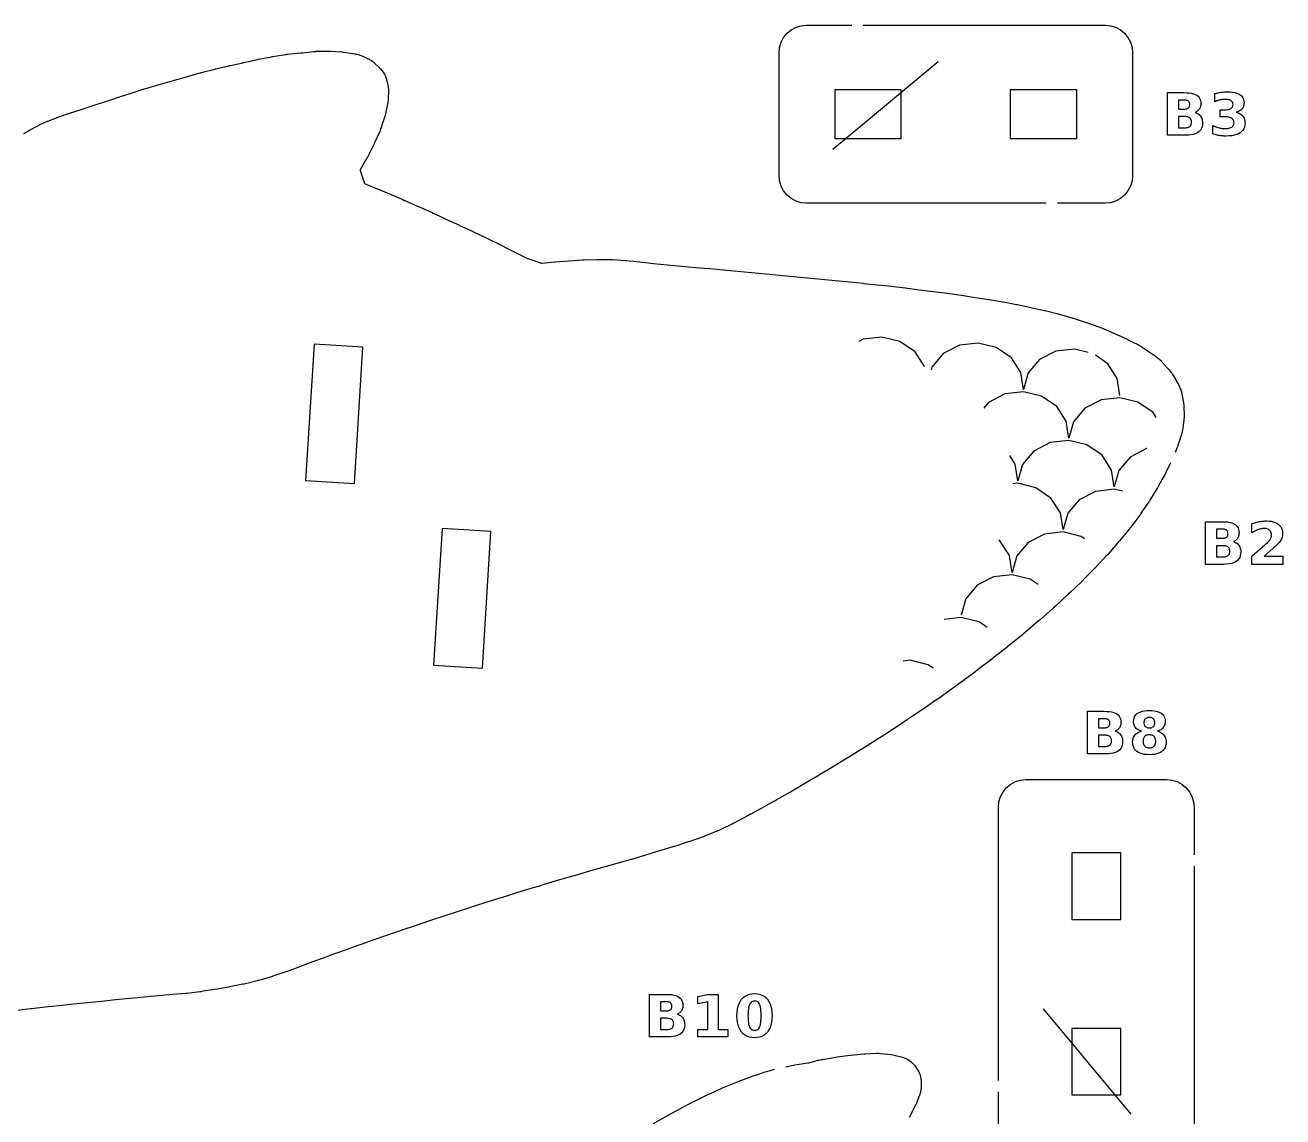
# Model space of a CAD drawing. Header units: millimetres. Extents: x 1 to 297, y 5 to 290.
# Drawn here: x 225 to 296.6, y 227.9 to 290.1 of the extents above; entities that cross this region are included whole.
import ezdxf

# ---------------------------------------------------------------- set-up
doc = ezdxf.new("R2010")
doc.units = ezdxf.units.MM
for name, color, linetype in [('CUT', 1, 'CONTINUOUS'), ('ENGRAVE', 5, 'CONTINUOUS'), ('SCORE', 7, 'CONTINUOUS')]:
    doc.layers.add(name, color=color, linetype=linetype)

msp = doc.modelspace()

# ---------------------------------------------------------------- linework, layer by layer
at = {"layer": 'CUT', "color": 1}
for points in [[(283.1368, 279.925), (269.4963, 279.925), (269.1927, 279.9549), (268.8971, 280.0446), (268.6248, 280.1901), (268.3861, 280.3861), (268.1901, 280.6248), (268.0446, 280.8971), (267.9549, 281.1927), (267.925, 281.4963), (267.925, 288.5037), (267.9549, 288.8073), (268.0446, 289.1029), (268.1901, 289.3752), (268.3861, 289.6139), (268.6248, 289.8099), (268.8971, 289.9554), (269.1927, 290.0451), (269.4963, 290.075), (272.0721, 290.075)], [(272.7221, 290.075), (286.5037, 290.075), (286.8073, 290.0451), (287.1029, 289.9554), (287.3752, 289.8099), (287.6139, 289.6139), (287.8099, 289.3752), (287.9554, 289.1029), (288.0451, 288.8073), (288.075, 288.5037), (288.075, 281.4963), (288.0451, 281.1927), (287.9554, 280.8971), (287.8099, 280.6248), (287.6139, 280.3861), (287.3752, 280.1901), (287.1029, 280.0446), (286.8073, 279.9549), (286.5037, 279.925), (283.7868, 279.925)], [(224.9031, 283.8952), (225.0709, 284.002), (225.1171, 284.0301), (225.1638, 284.0572), (225.211, 284.0833), (225.8947, 284.4442), (225.9479, 284.4708), (226.0017, 284.4962), (226.0561, 284.5204), (226.199, 284.5803), (226.2179, 284.588), (226.2368, 284.5956), (226.2558, 284.6031), (226.7671, 284.7991), (226.7904, 284.8078), (226.8137, 284.8162), (226.8371, 284.8245), (227.6144, 285.0898), (227.6224, 285.0925), (228.1642, 285.2737), (228.1679, 285.2749), (228.4398, 285.3649), (228.4413, 285.3654), (229.2531, 285.6331), (229.2599, 285.6354), (230.0764, 285.8997), (230.2229, 285.9474), (230.2269, 285.9487), (230.8869, 286.1611), (230.8965, 286.1641), (231.7042, 286.4173), (231.7145, 286.4205), (232.3581, 286.6166), (232.3627, 286.618), (232.5173, 286.6645), (232.5275, 286.6675), (232.5376, 286.6705), (232.5477, 286.6734), (233.3429, 286.8989), (233.3492, 286.9007), (234.1593, 287.1261), (234.1653, 287.1278), (234.6762, 287.2755), (234.6778, 287.276), (234.9535, 287.3554), (234.9723, 287.3606), (234.991, 287.3657), (235.0099, 287.3707), (235.7867, 287.5701), (235.794, 287.5719), (235.8012, 287.5737), (235.8085, 287.5755), (236.5821, 287.7649), (236.6028, 287.7698), (236.6235, 287.7745), (236.6442, 287.779), (237.2938, 287.9163), (237.4193, 287.9428), (237.4269, 287.9444), (238.2081, 288.1191), (238.2291, 288.1236), (238.2502, 288.128), (238.2713, 288.1321), (239.0258, 288.2755), (239.0439, 288.2788), (239.062, 288.282), (239.0801, 288.2851), (239.8061, 288.4025), (239.846, 288.4083), (239.886, 288.4135), (239.926, 288.4182), (240.6684, 288.4927), (240.6751, 288.4934), (240.7672, 288.5036), (240.7692, 288.5038), (241.3955, 288.5724), (241.4548, 288.5776), (241.5142, 288.5814), (241.5737, 288.5839), (242.2009, 288.5965), (242.2627, 288.5963), (242.3245, 288.5947), (242.3863, 288.5916), (243.0226, 288.5455), (243.0727, 288.5409), (243.1227, 288.5354), (243.1726, 288.5289), (243.7392, 288.4446), (243.8032, 288.4335), (243.8368, 288.4268), (243.9629, 288.3953), (243.9956, 288.3854), (244.0574, 288.3651), (244.1585, 288.3291), (244.2461, 288.2944), (244.3323, 288.2567), (244.4172, 288.2159), (244.5194, 288.1623), (244.5715, 288.1335), (244.5985, 288.1177), (244.7001, 288.0523), (244.7955, 287.9781), (244.8192, 287.9579), (244.8633, 287.9186), (245.1496, 287.652), (245.1943, 287.6084), (245.2171, 287.5851), (245.3013, 287.4906), (245.3773, 287.3872), (245.4434, 287.2772), (245.4989, 287.1615), (245.5428, 287.0428), (245.5527, 287.0117), (245.5702, 286.9518), (245.6212, 286.7606), (245.6365, 286.6971), (245.6438, 286.6635), (245.6653, 286.5329), (245.6739, 286.4008), (245.6745, 286.3665), (245.674, 286.3012), (245.6601, 285.8709), (245.6568, 285.8102), (245.6543, 285.7783), (245.6394, 285.6576), (245.634, 285.6261), (245.6225, 285.5664), (245.5045, 285.0236), (245.4868, 284.9519), (245.4672, 284.8809), (245.4457, 284.8103), (245.3178, 284.43), (245.3156, 284.4235), (245.2528, 284.2293), (245.2278, 284.1591), (245.2009, 284.0896), (245.1721, 284.0207), (244.8768, 283.368), (244.8677, 283.3483), (244.8584, 283.3286), (244.849, 283.309), (244.5092, 282.6186), (244.4884, 282.578), (244.4669, 282.5377), (244.4446, 282.4979), (244.3863, 282.3973), (244.3823, 282.3903), (244.0648, 281.826), (244.0564, 281.8102), (244.0563, 281.8099), (244.0564, 281.8097), (244.0614, 281.7925), (244.2829, 281.1022), (244.2955, 281.0667), (244.296, 281.0654), (244.3, 281.0566), (244.3112, 281.0516), (245.0357, 280.7477), (245.0395, 280.7461), (245.8178, 280.4168), (245.8207, 280.4156), (246.4919, 280.1297), (246.5902, 280.0879), (246.5981, 280.0845), (246.6059, 280.0811), (246.6137, 280.0777), (247.3722, 279.7435), (247.383, 279.7387), (248.1541, 279.3908), (248.1602, 279.388), (248.1663, 279.3852), (248.1724, 279.3824), (248.5701, 279.1981), (248.9425, 279.0256), (249.7178, 278.6665), (249.722, 278.6646), (250.4908, 278.3054), (250.5009, 278.3006), (250.5588, 278.2729), (250.5602, 278.2723), (251.2715, 277.9317), (251.2803, 277.9274), (252.0491, 277.5524), (252.0588, 277.5476), (252.4486, 277.3535), (252.8334, 277.1615), (252.8366, 277.1599), (253.5521, 276.8006), (253.5908, 276.7828), (253.63, 276.7664), (253.6699, 276.7514), (254.3409, 276.5244), (254.3583, 276.519), (254.3748, 276.5153), (254.3917, 276.515), (254.4099, 276.5161), (255.1566, 276.5801), (255.1651, 276.5808), (255.9651, 276.6444), (255.971, 276.6448), (256.7308, 276.7017), (256.7624, 276.7037), (256.794, 276.7053), (256.8257, 276.7066), (257.5371, 276.7261), (257.5688, 276.7266), (257.6005, 276.7267), (257.6322, 276.7264), (258.3411, 276.7123), (258.3728, 276.7112), (258.4045, 276.7099), (258.4362, 276.7081), (259.156, 276.6595), (259.1786, 276.6578), (259.2012, 276.6558), (259.2239, 276.6537), (259.9874, 276.5761), (260.7773, 276.4954), (261.5756, 276.4182), (262.3764, 276.3437), (263.1734, 276.2702), (263.9695, 276.1963), (263.9712, 276.1961), (264.766, 276.1213), (264.7682, 276.121), (265.5633, 276.0448), (265.5651, 276.0447), (266.3535, 275.968), (267.157, 275.895), (267.9532, 275.8237), (267.9556, 275.8235), (268.7484, 275.751), (268.7528, 275.7506), (269.5447, 275.6756), (269.55, 275.675), (270.3407, 275.5969), (270.347, 275.5963), (271.1344, 275.5148), (271.9378, 275.4372), (271.9398, 275.437), (272.7306, 275.3593), (272.7368, 275.3587), (273.525, 275.2777), (273.5337, 275.2768), (274.1572, 275.2085), (274.161, 275.2081), (274.3204, 275.1902), (274.3305, 275.1891), (275.1226, 275.094), (275.1265, 275.0936), (275.9172, 274.9964), (276.7067, 274.9022), (276.7141, 274.9013), (276.7215, 274.9004), (276.7289, 274.8994), (277.5011, 274.7986), (277.5095, 274.7975), (277.5179, 274.7963), (277.5263, 274.7951), (278.2965, 274.6846), (278.3049, 274.6833), (278.3133, 274.6821), (278.3217, 274.6808), (279.0994, 274.5591), (279.1036, 274.5584), (279.8903, 274.4327), (279.8976, 274.4315), (280.6718, 274.3034), (280.6852, 274.3011), (280.6985, 274.2988), (280.7119, 274.2964), (281.4623, 274.1565), (281.478, 274.1535), (281.4937, 274.1503), (281.5093, 274.1471), (282.266, 273.9873), (282.2783, 273.9847), (282.7904, 273.8714), (282.7989, 273.8695), (282.8071, 273.8676), (282.8155, 273.8657), (283.0587, 273.8086), (283.0665, 273.8068), (283.0743, 273.8049), (283.0821, 273.803), (283.8255, 273.6191), (283.8495, 273.613), (283.8735, 273.6066), (283.8973, 273.6), (284.6158, 273.3938), (284.6397, 273.3866), (284.6636, 273.3793), (284.6874, 273.3717), (285.4259, 273.1296), (285.4347, 273.1266), (285.4436, 273.1237), (285.4524, 273.1207), (286.1482, 272.8817), (286.2006, 272.8625), (286.2525, 272.8422), (286.3041, 272.8208), (287.0022, 272.5138), (287.0108, 272.51), (287.7625, 272.1731), (287.7821, 272.1642), (287.8015, 272.1551), (287.8209, 272.1459), (288.207, 271.9577), (288.2596, 271.9306), (288.3115, 271.9024), (288.3629, 271.873), (288.5351, 271.7693), (288.5624, 271.7524), (288.5895, 271.7352), (288.6164, 271.7177), (289.2999, 271.2602), (289.3324, 271.2377), (289.3647, 271.2147), (289.3966, 271.1912), (289.4936, 271.1177), (289.5407, 271.0801), (289.5651, 271.0598), (289.6542, 270.9786), (289.6767, 270.9562), (289.7184, 270.9127), (290.0697, 270.529), (290.1015, 270.4929), (290.1327, 270.4563), (290.1633, 270.4191), (290.2734, 270.28), (290.3087, 270.2333), (290.3268, 270.2083), (290.3911, 270.1105), (290.4069, 270.084), (290.4358, 270.033), (290.7174, 269.5105), (290.7474, 269.4514), (290.7624, 269.42), (290.8141, 269.296), (290.8533, 269.1676), (290.8618, 269.1338), (290.8764, 269.0692), (290.9625, 268.638), (290.9729, 268.579), (290.9777, 268.5478), (290.9905, 268.4286), (290.9925, 268.3971), (290.9949, 268.3372), (291.0043, 267.8115), (291.0041, 267.7571), (291.0035, 267.7285), (290.9966, 267.6199), (290.9936, 267.5914), (290.9869, 267.5375), (290.9081, 266.9976), (290.8996, 266.9464), (290.8946, 266.9196), (290.8717, 266.8183), (290.8647, 266.7919), (290.8503, 266.7421), (290.6727, 266.1682), (290.6524, 266.1076), (290.6272, 266.0382), (290.6004, 265.9702), (290.4919, 265.7152)], [(290.2297, 265.1206), (289.9697, 264.5788), (289.9445, 264.529), (289.9183, 264.4797), (289.891, 264.431), (289.7491, 264.1893), (289.7434, 264.1794), (289.7378, 264.1695), (289.7323, 264.1594), (289.5251, 263.7743), (289.5075, 263.7427), (289.4896, 263.7114), (289.4712, 263.6803), (289.0535, 262.9954), (289.035, 262.966), (289.0162, 262.9368), (288.9969, 262.9078), (288.8488, 262.6911), (288.5315, 262.2193), (288.5131, 262.1927), (288.4943, 262.1662), (288.4753, 262.14), (287.9676, 261.4588), (287.9612, 261.4502), (287.9414, 261.424), (287.9198, 261.3962), (287.8977, 261.3686), (287.3289, 260.6754), (287.312, 260.6552), (287.295, 260.6353), (287.2777, 260.6155), (287.099, 260.4144), (286.6565, 259.9097), (286.6409, 259.8922), (286.625, 259.8748), (286.6091, 259.8575), (286.2368, 259.4619), (285.9451, 259.1481), (285.9302, 259.1323), (285.9151, 259.1166), (285.8999, 259.101), (285.3786, 258.5756), (285.1957, 258.3892), (285.1816, 258.375), (285.1673, 258.3608), (285.1528, 258.3468), (284.5238, 257.743), (284.4103, 257.6329), (284.3969, 257.6201), (284.3834, 257.6074), (284.3697, 257.5947), (283.671, 256.9538), (283.5904, 256.8792), (283.5777, 256.8676), (283.5648, 256.8561), (283.5519, 256.8446), (282.8219, 256.2038), (282.7361, 256.1279), (282.7241, 256.1174), (282.712, 256.107), (282.6998, 256.0965), (281.9745, 255.485), (281.8496, 255.3789), (281.8383, 255.3694), (281.8269, 255.3599), (281.8154, 255.3505), (281.1286, 254.7927), (280.9322, 254.6321), (280.9215, 254.6235), (280.9107, 254.6149), (280.8999, 254.6063), (280.2841, 254.1235), (279.9848, 253.8874), (279.9747, 253.8795), (279.9646, 253.8717), (279.9544, 253.8639), (279.4407, 253.4744), (279.0079, 253.1446), (278.9985, 253.1375), (278.989, 253.1303), (278.9794, 253.1233), (278.5978, 252.8431), (278.0011, 252.4038), (277.9922, 252.3973), (277.9833, 252.3909), (277.9743, 252.3844), (277.758, 252.2306), (276.9654, 251.665), (276.957, 251.6591), (276.9486, 251.6532), (276.9402, 251.6474), (276.9179, 251.632), (276.9165, 251.631), (276.0804, 251.055), (275.8976, 250.9288), (275.8893, 250.9231), (275.881, 250.9175), (275.8726, 250.9118), (275.2431, 250.4909), (274.8003, 250.194), (274.7925, 250.1888), (274.7848, 250.1837), (274.777, 250.1786), (274.4051, 249.9367), (273.6741, 249.4611), (273.6669, 249.4564), (273.6596, 249.4517), (273.6523, 249.4471), (273.5694, 249.3946), (272.7357, 248.867), (272.5202, 248.7303), (272.5132, 248.7259), (272.5061, 248.7215), (272.4991, 248.7171), (271.9008, 248.348), (271.3392, 248.0011), (271.3326, 247.997), (271.326, 247.993), (271.3193, 247.989), (271.0663, 247.8367), (270.2342, 247.3358), (270.1307, 247.2736), (270.1245, 247.2699), (270.1183, 247.2662), (270.1121, 247.2625), (269.4014, 246.8457), (268.8956, 246.5495), (268.8843, 246.5429), (268.5716, 246.3638), (268.5683, 246.362), (267.7407, 245.8912), (267.7373, 245.8892), (267.6252, 245.8259), (267.6139, 245.8196), (266.9073, 245.4293), (266.3182, 245.1045), (266.3079, 245.0989), (266.0803, 244.976), (266.0758, 244.9736), (265.2839, 244.55), (265.258, 244.5365), (265.2319, 244.5233), (265.2057, 244.5104), (264.9511, 244.3882), (264.9402, 244.383), (264.9292, 244.3778), (264.9183, 244.3728), (264.4566, 244.1614), (264.4291, 244.1492), (264.4015, 244.1373), (264.3737, 244.1257), (263.6326, 243.8259), (263.6042, 243.8148), (263.5757, 243.804), (263.5471, 243.7935), (263.2409, 243.6856), (263.2328, 243.6828), (263.2246, 243.68), (263.2165, 243.6772), (262.7838, 243.531), (262.7733, 243.5274), (262.7627, 243.524), (262.7521, 243.5205), (261.9613, 243.2678), (261.9532, 243.2653), (261.9451, 243.2627), (261.937, 243.2602), (261.136, 243.0154), (261.1241, 243.0117), (261.1178, 243.0098), (260.3149, 242.766), (259.5128, 242.5227), (259.5023, 242.5195), (259.4917, 242.5164), (259.4812, 242.5134), (258.9005, 242.3476), (258.8951, 242.346), (258.6838, 242.2866), (258.68, 242.2856), (257.874, 242.0617), (257.0535, 241.827), (256.5788, 241.6894), (256.5765, 241.6887), (256.2398, 241.5917), (255.4243, 241.352), (254.606, 241.1063), (254.349, 241.0278), (254.3439, 241.0262), (253.7892, 240.8593), (252.9753, 240.6104), (252.1797, 240.3612), (252.1752, 240.3597), (252.1536, 240.3531), (251.3396, 240.0985), (250.5207, 239.8372), (250.0701, 239.6911), (250.065, 239.6895), (249.7033, 239.5738), (248.8886, 239.3089), (248.0646, 239.0343), (248.0146, 239.0175), (248.01, 239.016), (247.2519, 238.7642), (246.4268, 238.4835), (246.0074, 238.34), (246.0052, 238.3392), (245.6168, 238.2071), (244.7879, 237.9168), (244.0557, 237.6596), (243.9777, 237.6322), (243.1499, 237.3348), (242.3365, 237.041), (242.1612, 236.9765), (242.1593, 236.9758), (241.5134, 236.7389), (240.6964, 236.4357), (240.3146, 236.2911), (240.3101, 236.2894), (239.8981, 236.1351), (239.8769, 236.1274), (239.8557, 236.1198), (239.8344, 236.1125), (239.0845, 235.8601), (239.0582, 235.8515), (239.0318, 235.8433), (239.0053, 235.8353), (238.2741, 235.6224), (238.2439, 235.614), (238.2137, 235.606), (238.1833, 235.5983), (237.4488, 235.4213), (237.422, 235.4152), (237.3952, 235.4093), (237.3683, 235.4037), (236.6244, 235.2565), (236.6045, 235.2527), (236.5845, 235.2491), (236.5646, 235.2456), (235.7847, 235.1157), (235.1196, 235.0056), (235.1135, 235.0046), (235.0114, 234.9882), (234.9849, 234.9842), (234.9585, 234.9805), (234.932, 234.977), (234.1972, 234.8889), (234.1733, 234.8863), (234.1494, 234.8838), (234.1254, 234.8816), (233.3626, 234.8179), (232.5535, 234.7452), (231.7486, 234.6699), (230.9386, 234.5906), (230.1418, 234.5114), (230.14, 234.5112), (229.3253, 234.4313), (228.5212, 234.3515), (227.7162, 234.2691), (226.9061, 234.183), (226.1067, 234.0968), (225.3372, 234.0084), (225.2925, 234.0033), (225.2905, 234.0031), (224.4853, 233.9121)], [(280.425, 229.9221), (280.425, 245.5037), (280.4549, 245.8073), (280.5446, 246.1029), (280.6901, 246.3752), (280.8861, 246.6139), (281.1248, 246.8099), (281.3971, 246.9554), (281.6927, 247.0451), (281.9963, 247.075), (290.0037, 247.075), (290.3073, 247.0451), (290.6029, 246.9554), (290.8752, 246.8099), (291.1139, 246.6139), (291.3099, 246.3752), (291.4554, 246.1029), (291.5451, 245.8073), (291.575, 245.5037), (291.575, 242.7868)], [(291.575, 242.1368), (291.575, 226.4963), (291.5451, 226.1927), (291.4554, 225.8971), (291.3099, 225.6248), (291.1139, 225.3861), (290.8752, 225.1901), (290.6029, 225.0446), (290.3073, 224.9549), (290.0037, 224.925), (281.9963, 224.925), (281.6927, 224.9549), (281.3971, 225.0446), (281.1248, 225.1901), (280.8861, 225.3861), (280.6901, 225.6248), (280.5446, 225.8971), (280.4549, 226.1927), (280.425, 226.4963), (280.425, 229.2721)], [(268.3071, 230.7067), (268.7564, 230.7974), (268.8176, 230.8082), (269.5589, 230.9222), (269.6114, 230.9327), (270.182, 231.0723), (270.1866, 231.0734), (270.3473, 231.1122), (270.4222, 231.1279), (271.1451, 231.2589), (271.2335, 231.2719), (271.9885, 231.357), (271.995, 231.3577), (272.7549, 231.4397), (272.8336, 231.4458), (273.4891, 231.4776), (273.6025, 231.4784), (273.7156, 231.4697), (274.3363, 231.3956), (274.4885, 231.3684), (274.8943, 231.2715), (275.0214, 231.2345), (275.146, 231.1845), (275.2652, 231.1227), (275.3777, 231.0496), (275.4826, 230.9658), (275.5788, 230.8722), (275.6655, 230.7697), (275.7406, 230.6607), (275.8187, 230.5348), (275.8873, 230.41), (275.9432, 230.2769), (275.9848, 230.1387), (276.0117, 229.9969), (276.0234, 229.855), (276.0293, 229.6574), (276.0268, 229.5251), (276.0112, 229.3918), (275.9827, 229.2606), (275.9421, 229.1346), (275.7535, 228.6348), (275.698, 228.5079), (275.3495, 227.8118)], [(260.7708, 227.4704), (261.4685, 227.8645), (261.5541, 227.9131), (261.5731, 227.9237), (262.3509, 228.3488), (262.3789, 228.3637), (262.9616, 228.6645), (263.1472, 228.7619), (263.1857, 228.7813), (263.9551, 229.154), (263.981, 229.1662), (264.6376, 229.4671), (264.7439, 229.5163), (264.7967, 229.5394), (265.5509, 229.8498), (265.5947, 229.8669), (266.3562, 230.1494), (266.3939, 230.1628), (266.7122, 230.2701), (267.1326, 230.4139), (267.225, 230.4419), (267.6741, 230.56)]]:
    msp.add_lwpolyline(points, dxfattribs=at)
for points in [[(271.105, 283.605), (274.895, 283.605), (274.895, 286.395), (271.105, 286.395), (271.105, 283.605)], [(281.105, 283.605), (284.895, 283.605), (284.895, 286.395), (281.105, 286.395), (281.105, 283.605)], [(244.2173, 271.7268), (241.4327, 271.8998), (240.9495, 264.1248), (243.7341, 263.9518), (244.2173, 271.7268)], [(251.5102, 261.2062), (248.7255, 261.3792), (248.2424, 253.6042), (251.027, 253.4312), (251.5102, 261.2062)], [(287.395, 239.105), (287.395, 242.895), (284.605, 242.895), (284.605, 239.105), (287.395, 239.105)], [(287.395, 229.105), (287.395, 232.895), (284.605, 232.895), (284.605, 229.105), (287.395, 229.105)]]:
    msp.add_lwpolyline(points, close=True, dxfattribs=at)
at = {"layer": 'ENGRAVE', "color": 5}
for points in [[(291.8122, 285.017), (291.8617, 284.9782), (291.9062, 284.9339), (291.9456, 284.884), (291.9795, 284.8294), (292.0071, 284.7708), (292.0286, 284.7082), (292.044, 284.6417), (292.0532, 284.5711), (292.0563, 284.4966), (292.0497, 284.3844), (292.0299, 284.2821), (291.9969, 284.1898), (291.9507, 284.1074), (291.8913, 284.035), (291.8187, 283.9725), (291.7326, 283.9198), (291.6328, 283.8767), (291.5192, 283.8431), (291.3919, 283.8192), (291.2508, 283.8048), (291.096, 283.8), (290.056, 283.8), (290.056, 286.23), (290.9967, 286.23), (291.1577, 286.2258), (291.3032, 286.213), (291.4331, 286.1918), (291.5476, 286.162), (291.6465, 286.1238), (291.73, 286.077), (291.7994, 286.0209), (291.8561, 285.9546), (291.9003, 285.878), (291.9318, 285.7913), (291.9507, 285.6943), (291.957, 285.5871), (291.9547, 285.5294), (291.9478, 285.4747), (291.9363, 285.4229), (291.9201, 285.3741), (291.8994, 285.3282), (291.874, 285.2852), (291.8443, 285.2455), (291.8104, 285.2093), (291.7723, 285.1767), (291.7301, 285.1477), (291.6837, 285.1223), (291.6331, 285.1005), (291.6979, 285.0782), (291.7576, 285.0504), (291.8122, 285.017)], [(294.0554, 285.0865), (294.1275, 285.0575), (294.193, 285.0233), (294.252, 284.984), (294.3044, 284.9394), (294.3503, 284.8897), (294.3893, 284.835), (294.4213, 284.7755), (294.4461, 284.7113), (294.4639, 284.6423), (294.4745, 284.5686), (294.4781, 284.4901), (294.4704, 284.3745), (294.4473, 284.2685), (294.4089, 284.1721), (294.3551, 284.0854), (294.2859, 284.0083), (294.2014, 283.9408), (294.1021, 283.8833), (293.9887, 283.8363), (293.8612, 283.7998), (293.7196, 283.7737), (293.5639, 283.758), (293.3941, 283.7528), (293.3317, 283.7536), (293.2692, 283.7561), (293.2067, 283.7603), (293.1441, 283.7662), (293.0816, 283.7737), (293.0189, 283.7829), (292.9564, 283.7938), (292.894, 283.8063), (292.8319, 283.8205), (292.7701, 283.8364), (292.7084, 283.854), (292.647, 283.8732), (292.647, 284.3566), (292.7055, 284.3285), (292.7639, 284.3028), (292.8222, 284.2795), (292.8803, 284.2586), (292.9383, 284.2401), (292.9961, 284.224), (293.0537, 284.2103), (293.1111, 284.1991), (293.168, 284.1904), (293.2247, 284.1842), (293.2811, 284.1805), (293.3371, 284.1792), (293.4169, 284.1816), (293.4902, 284.1888), (293.557, 284.2008), (293.6174, 284.2176), (293.6713, 284.2391), (293.7188, 284.2655), (293.7593, 284.2963), (293.7925, 284.3313), (293.8183, 284.3705), (293.8367, 284.4138), (293.8477, 284.4613), (293.8514, 284.5129), (293.8477, 284.566), (293.8363, 284.6146), (293.8175, 284.6588), (293.791, 284.6984), (293.7571, 284.7336), (293.7155, 284.7644), (293.6666, 284.7905), (293.6105, 284.8118), (293.5473, 284.8284), (293.4768, 284.8403), (293.3992, 284.8474), (293.3143, 284.8498), (293.0637, 284.8498), (293.0637, 285.2535), (293.3273, 285.2535), (293.4027, 285.2555), (293.4713, 285.2617), (293.5332, 285.272), (293.5885, 285.2864), (293.637, 285.3049), (293.6789, 285.3275), (293.7142, 285.3543), (293.7431, 285.3855), (293.7656, 285.4209), (293.7816, 285.4606), (293.7913, 285.5046), (293.7945, 285.5529), (293.7913, 285.5978), (293.782, 285.6392), (293.7664, 285.677), (293.7446, 285.7113), (293.7165, 285.7421), (293.6822, 285.7694), (293.6421, 285.7928), (293.597, 285.8119), (293.5467, 285.8268), (293.4912, 285.8374), (293.4306, 285.8438), (293.3648, 285.8459), (293.3142, 285.8449), (293.2635, 285.8421), (293.2126, 285.8374), (293.1615, 285.8307), (293.1102, 285.8222), (293.0588, 285.8117), (293.0073, 285.7994), (292.9559, 285.7853), (292.9046, 285.7694), (292.8533, 285.7517), (292.8022, 285.7321), (292.7512, 285.7108), (292.7512, 286.1698), (292.8129, 286.1864), (292.8745, 286.2016), (292.9359, 286.2154), (292.9971, 286.2277), (293.0582, 286.2385), (293.119, 286.2479), (293.1796, 286.2559), (293.2398, 286.2624), (293.2997, 286.2674), (293.3592, 286.2711), (293.4183, 286.2732), (293.4771, 286.274), (293.6283, 286.2696), (293.7663, 286.2567), (293.8911, 286.2351), (294.0026, 286.2049), (294.1009, 286.166), (294.1859, 286.1185), (294.2578, 286.0623), (294.3166, 285.9974), (294.3623, 285.9238), (294.395, 285.8415), (294.4146, 285.7504), (294.4211, 285.6506), (294.418, 285.5817), (294.4086, 285.517), (294.393, 285.4567), (294.3712, 285.4007), (294.3431, 285.3489), (294.3088, 285.3015), (294.2684, 285.2584), (294.222, 285.2198), (294.1696, 285.1857), (294.1113, 285.1561), (294.047, 285.1309), (293.9768, 285.1102), (294.0554, 285.0865)], [(291.1201, 285.2965), (291.1595, 285.3055), (291.195, 285.3182), (291.2264, 285.3345), (291.2539, 285.3544), (291.2773, 285.3778), (291.2964, 285.4046), (291.3113, 285.4349), (291.3219, 285.4687), (291.3283, 285.5058), (291.3304, 285.5464), (291.3283, 285.5865), (291.3219, 285.6234), (291.3113, 285.6569), (291.2964, 285.6871), (291.2773, 285.714), (291.2539, 285.7377), (291.2264, 285.7578), (291.195, 285.7743), (291.1595, 285.7871), (291.1201, 285.7963), (291.0767, 285.8017), (291.0293, 285.8036), (290.6826, 285.8036), (290.6826, 285.2893), (291.0293, 285.2893), (291.0767, 285.2911), (291.1201, 285.2965)], [(291.2159, 284.2464), (291.2606, 284.2619), (291.3001, 284.2818), (291.3345, 284.3062), (291.3636, 284.335), (291.3874, 284.3684), (291.4059, 284.4063), (291.4191, 284.4487), (291.427, 284.4956), (291.4297, 284.5471), (291.4271, 284.5975), (291.4192, 284.6436), (291.4061, 284.6852), (291.3877, 284.7225), (291.3641, 284.7554), (291.3353, 284.7839), (291.3012, 284.808), (291.2617, 284.8277), (291.2169, 284.8431), (291.1667, 284.8541), (291.1113, 284.8606), (291.0505, 284.8628), (290.6826, 284.8628), (290.6826, 284.2264), (291.0505, 284.2264), (291.1108, 284.2286), (291.1659, 284.2353), (291.2159, 284.2464)], [(293.9915, 260.5595), (294.041, 260.5207), (294.0855, 260.4764), (294.1249, 260.4265), (294.1587, 260.3719), (294.1864, 260.3133), (294.2079, 260.2507), (294.2233, 260.1842), (294.2325, 260.1136), (294.2356, 260.0391), (294.229, 259.9269), (294.2092, 259.8246), (294.1762, 259.7323), (294.13, 259.6499), (294.0706, 259.5775), (293.998, 259.515), (293.9119, 259.4623), (293.8121, 259.4192), (293.6985, 259.3856), (293.5712, 259.3617), (293.4301, 259.3473), (293.2753, 259.3425), (292.2353, 259.3425), (292.2353, 261.7725), (293.176, 261.7725), (293.337, 261.7683), (293.4825, 261.7555), (293.6124, 261.7343), (293.7269, 261.7045), (293.8258, 261.6663), (293.9093, 261.6195), (293.9786, 261.5634), (294.0354, 261.4971), (294.0796, 261.4205), (294.1111, 261.3338), (294.13, 261.2368), (294.1363, 261.1296), (294.134, 261.0719), (294.1271, 261.0172), (294.1156, 260.9654), (294.0994, 260.9166), (294.0787, 260.8707), (294.0533, 260.8277), (294.0236, 260.788), (293.9896, 260.7518), (293.9516, 260.7192), (293.9094, 260.6902), (293.863, 260.6648), (293.8124, 260.643), (293.8772, 260.6207), (293.9368, 260.5929), (293.9915, 260.5595)], [(296.6329, 259.8031), (296.6329, 259.3425), (294.867, 259.3425), (294.867, 259.8031), (295.754, 260.586), (295.7919, 260.6217), (295.8264, 260.6571), (295.8574, 260.6922), (295.885, 260.727), (295.9091, 260.7616), (295.9298, 260.7959), (295.9472, 260.8304), (295.9615, 260.8652), (295.9725, 260.9005), (295.9804, 260.9363), (295.9852, 260.9725), (295.9868, 261.0092), (295.9836, 261.0643), (295.974, 261.1157), (295.9581, 261.1634), (295.9358, 261.2074), (295.9071, 261.2477), (295.872, 261.2842), (295.8317, 261.3161), (295.7871, 261.3421), (295.7384, 261.3624), (295.6854, 261.3768), (295.6282, 261.3855), (295.5668, 261.3884), (295.5173, 261.3867), (295.4661, 261.3814), (295.4134, 261.3727), (295.3592, 261.3605), (295.3035, 261.3449), (295.2462, 261.3257), (295.1875, 261.3032), (295.1274, 261.2772), (295.066, 261.2478), (295.0032, 261.2151), (294.939, 261.1789), (294.8735, 261.1394), (294.8735, 261.6732), (294.9439, 261.6956), (295.014, 261.7162), (295.0839, 261.7349), (295.1534, 261.7517), (295.2227, 261.7667), (295.2918, 261.7798), (295.3605, 261.791), (295.4287, 261.8002), (295.4965, 261.8073), (295.5638, 261.8124), (295.6306, 261.8154), (295.6971, 261.8165), (295.8371, 261.8111), (295.9662, 261.7951), (296.0846, 261.7684), (296.1922, 261.7311), (296.289, 261.6831), (296.375, 261.6244), (296.4488, 261.5562), (296.5092, 261.4795), (296.5562, 261.3945), (296.5898, 261.301), (296.6099, 261.1992), (296.6167, 261.0889), (296.6138, 261.0235), (296.6053, 260.9595), (296.591, 260.8971), (296.5711, 260.8361), (296.5454, 260.7766), (296.5141, 260.7186), (296.4736, 260.6582), (296.4206, 260.5912), (296.355, 260.5178), (296.2768, 260.438), (296.1861, 260.3516), (296.0828, 260.2588), (295.5636, 259.8031), (296.6329, 259.8031)], [(293.2994, 260.839), (293.3388, 260.848), (293.3742, 260.8607), (293.4057, 260.877), (293.4332, 260.8969), (293.4566, 260.9203), (293.4757, 260.9471), (293.4906, 260.9774), (293.5012, 261.0112), (293.5076, 261.0483), (293.5097, 261.0889), (293.5076, 261.129), (293.5012, 261.1659), (293.4906, 261.1994), (293.4757, 261.2296), (293.4566, 261.2565), (293.4332, 261.2802), (293.4057, 261.3003), (293.3742, 261.3168), (293.3388, 261.3296), (293.2994, 261.3388), (293.256, 261.3442), (293.2086, 261.3461), (292.8619, 261.3461), (292.8619, 260.8318), (293.2086, 260.8318), (293.256, 260.8336), (293.2994, 260.839)], [(293.3951, 259.7889), (293.4399, 259.8044), (293.4794, 259.8243), (293.5138, 259.8487), (293.5428, 259.8775), (293.5667, 259.9109), (293.5852, 259.9488), (293.5984, 259.9912), (293.6063, 260.0381), (293.609, 260.0896), (293.6063, 260.14), (293.5985, 260.1861), (293.5854, 260.2277), (293.567, 260.265), (293.5434, 260.2979), (293.5146, 260.3264), (293.4804, 260.3505), (293.441, 260.3702), (293.3962, 260.3856), (293.346, 260.3966), (293.2905, 260.4031), (293.2297, 260.4053), (292.8619, 260.4053), (292.8619, 259.7689), (293.2297, 259.7689), (293.2901, 259.7711), (293.3452, 259.7778), (293.3951, 259.7889)], [(287.258, 249.7551), (287.3075, 249.7163), (287.352, 249.6719), (287.3915, 249.6221), (287.4253, 249.5674), (287.4529, 249.5088), (287.4745, 249.4463), (287.4898, 249.3797), (287.4991, 249.3092), (287.5021, 249.2347), (287.4955, 249.1225), (287.4757, 249.0202), (287.4427, 248.9279), (287.3965, 248.8455), (287.3371, 248.7731), (287.2645, 248.7106), (287.1784, 248.6579), (287.0786, 248.6147), (286.965, 248.5812), (286.8377, 248.5572), (286.6966, 248.5429), (286.5418, 248.5381), (285.5018, 248.5381), (285.5018, 250.9681), (286.4426, 250.9681), (286.6035, 250.9638), (286.749, 250.9511), (286.879, 250.9298), (286.9934, 250.9001), (287.0924, 250.8618), (287.1758, 250.8151), (287.2452, 250.759), (287.3019, 250.6927), (287.3461, 250.6161), (287.3776, 250.5294), (287.3965, 250.4324), (287.4028, 250.3252), (287.4005, 250.2675), (287.3936, 250.2128), (287.3821, 250.161), (287.366, 250.1121), (287.3452, 250.0662), (287.3198, 250.0233), (287.2901, 249.9835), (287.2562, 249.9474), (287.2181, 249.9148), (287.1759, 249.8858), (287.1295, 249.8604), (287.079, 249.8385), (287.1437, 249.8162), (287.2034, 249.7884), (287.258, 249.7551)], [(288.3789, 249.9166), (288.3263, 249.9528), (288.2798, 249.993), (288.2393, 250.0371), (288.205, 250.0851), (288.1769, 250.1369), (288.1551, 250.1925), (288.1395, 250.2519), (288.1301, 250.3151), (288.127, 250.3821), (288.1334, 250.4806), (288.1525, 250.5709), (288.1844, 250.6531), (288.229, 250.7272), (288.2864, 250.7931), (288.3565, 250.8509), (288.439, 250.9001), (288.5334, 250.9404), (288.6397, 250.9717), (288.758, 250.9941), (288.8882, 251.0076), (289.0303, 251.012), (289.1715, 251.0076), (289.3009, 250.9942), (289.4185, 250.9719), (289.5244, 250.9408), (289.6185, 250.9007), (289.7009, 250.8517), (289.771, 250.7941), (289.8284, 250.7283), (289.873, 250.6542), (289.9049, 250.5718), (289.924, 250.4811), (289.9304, 250.3821), (289.9272, 250.3151), (289.9178, 250.2519), (289.9021, 250.1925), (289.8801, 250.1369), (289.8518, 250.0851), (289.8173, 250.0371), (289.7766, 249.993), (289.7298, 249.9528), (289.6771, 249.9166), (289.6183, 249.8845), (289.5536, 249.8562), (289.4828, 249.832), (289.5619, 249.8069), (289.6343, 249.7769), (289.6999, 249.7423), (289.7588, 249.7029), (289.8109, 249.6587), (289.8563, 249.6098), (289.8949, 249.5563), (289.9264, 249.4984), (289.9509, 249.4359), (289.9685, 249.369), (289.979, 249.2975), (289.9825, 249.2217), (289.9758, 249.1061), (289.9558, 249.0004), (289.9224, 248.9045), (289.8758, 248.8184), (289.8158, 248.7421), (289.7424, 248.6756), (289.6559, 248.6192), (289.5566, 248.573), (289.4443, 248.5371), (289.3192, 248.5114), (289.1812, 248.496), (289.0303, 248.4909), (288.8789, 248.496), (288.7403, 248.5114), (288.6147, 248.5371), (288.5019, 248.573), (288.402, 248.6192), (288.315, 248.6756), (288.2411, 248.7421), (288.1807, 248.8184), (288.1337, 248.9045), (288.1001, 249.0004), (288.08, 249.1061), (288.0733, 249.2217), (288.0768, 249.2975), (288.0873, 249.369), (288.1048, 249.4359), (288.1293, 249.4984), (288.1609, 249.5563), (288.1994, 249.6098), (288.2448, 249.6587), (288.297, 249.7029), (288.3559, 249.7423), (288.4215, 249.7769), (288.4939, 249.8069), (288.573, 249.832), (288.5022, 249.8562), (288.4375, 249.8845), (288.3789, 249.9166)], [(286.5659, 250.0346), (286.6053, 250.0436), (286.6408, 250.0563), (286.6722, 250.0725), (286.6997, 250.0924), (286.7231, 250.1158), (286.7422, 250.1427), (286.7571, 250.173), (286.7677, 250.2067), (286.7741, 250.2439), (286.7762, 250.2845), (286.7741, 250.3246), (286.7677, 250.3614), (286.7571, 250.395), (286.7422, 250.4252), (286.7231, 250.4521), (286.6997, 250.4757), (286.6722, 250.4959), (286.6408, 250.5124), (286.6053, 250.5252), (286.5659, 250.5343), (286.5225, 250.5398), (286.4751, 250.5416), (286.1284, 250.5416), (286.1284, 250.0273), (286.4751, 250.0273), (286.5225, 250.0291), (286.5659, 250.0346)], [(288.7284, 250.2295), (288.7396, 250.1905), (288.7553, 250.1552), (288.7754, 250.1236), (288.8, 250.0957), (288.8288, 250.0718), (288.8614, 250.0523), (288.8979, 250.0371), (288.9382, 250.0262), (288.9823, 250.0197), (289.0303, 250.0176), (289.0773, 250.0197), (289.1206, 250.0262), (289.1601, 250.0371), (289.196, 250.0523), (289.2281, 250.0718), (289.2566, 250.0957), (289.2809, 250.1236), (289.3009, 250.1552), (289.3164, 250.1905), (289.3274, 250.2295), (289.3341, 250.2722), (289.3363, 250.3187), (289.3341, 250.3651), (289.3274, 250.4077), (289.3164, 250.4466), (289.3009, 250.4818), (289.2809, 250.5132), (289.2566, 250.5408), (289.2281, 250.5645), (289.196, 250.5838), (289.1601, 250.5988), (289.1206, 250.6096), (289.0773, 250.616), (289.0303, 250.6181), (288.9823, 250.616), (288.9382, 250.6095), (288.8979, 250.5986), (288.8614, 250.5834), (288.8288, 250.5639), (288.8, 250.54), (288.7754, 250.5122), (288.7553, 250.4807), (288.7396, 250.4456), (288.7284, 250.4069), (288.7217, 250.3646), (288.7194, 250.3187), (288.7217, 250.2722), (288.7284, 250.2295)], [(286.6617, 248.9844), (286.7064, 248.9999), (286.7459, 249.0199), (286.7803, 249.0443), (286.8094, 249.0731), (286.8332, 249.1065), (286.8517, 249.1444), (286.8649, 249.1868), (286.8729, 249.2337), (286.8755, 249.2851), (286.8729, 249.3356), (286.865, 249.3816), (286.8519, 249.4233), (286.8335, 249.4606), (286.8099, 249.4934), (286.7811, 249.522), (286.747, 249.5461), (286.7075, 249.5658), (286.6627, 249.5812), (286.6126, 249.5921), (286.5571, 249.5987), (286.4963, 249.6009), (286.1284, 249.6009), (286.1284, 248.9645), (286.4963, 248.9645), (286.5566, 248.9667), (286.6117, 248.9734), (286.6617, 248.9844)], [(288.8749, 249.6013), (288.8321, 249.5826), (288.7939, 249.5586), (288.7601, 249.5293), (288.7313, 249.495), (288.7077, 249.456), (288.6893, 249.4125), (288.6762, 249.3643), (288.6684, 249.3116), (288.6657, 249.2542), (288.6684, 249.1969), (288.6762, 249.1442), (288.6893, 249.0961), (288.7077, 249.0528), (288.7313, 249.014), (288.7601, 248.98), (288.7939, 248.9509), (288.8321, 248.9271), (288.8749, 248.9086), (288.9222, 248.8953), (288.974, 248.8874), (289.0303, 248.8847), (289.0861, 248.8874), (289.1374, 248.8953), (289.1841, 248.9086), (289.2264, 248.9271), (289.2641, 248.9509), (289.2972, 248.98), (289.3256, 249.014), (289.3488, 249.0528), (289.3668, 249.0961), (289.3797, 249.1442), (289.3874, 249.1969), (289.39, 249.2542), (289.3874, 249.3121), (289.3797, 249.3652), (289.3668, 249.4135), (289.3488, 249.4571), (289.3256, 249.496), (289.2972, 249.5301), (289.2641, 249.5592), (289.2264, 249.583), (289.1841, 249.6015), (289.1374, 249.6147), (289.0861, 249.6227), (289.0303, 249.6253), (288.974, 249.6226), (288.9222, 249.6146), (288.8749, 249.6013)], [(262.3565, 233.5816), (262.401, 233.5372), (262.4405, 233.4874), (262.4743, 233.4327), (262.5019, 233.3741), (262.5235, 233.3116), (262.5388, 233.245), (262.5481, 233.1745), (262.5511, 233.1), (262.5445, 232.9878), (262.5247, 232.8855), (262.4917, 232.7932), (262.4455, 232.7108), (262.3861, 232.6384), (262.3135, 232.5759), (262.2274, 232.5232), (262.1276, 232.48), (262.014, 232.4465), (261.8867, 232.4225), (261.7457, 232.4082), (261.5909, 232.4034), (260.5508, 232.4034), (260.5508, 234.8334), (261.4916, 234.8334), (261.6525, 234.8291), (261.798, 234.8164), (261.928, 234.7951), (262.0424, 234.7654), (262.1414, 234.7271), (262.2248, 234.6804), (262.2942, 234.6243), (262.3509, 234.558), (262.3951, 234.4814), (262.4266, 234.3947), (262.4455, 234.2977), (262.4519, 234.1905), (262.4495, 234.1328), (262.4426, 234.0781), (262.4311, 234.0263), (262.415, 233.9774), (262.3942, 233.9315), (262.3688, 233.8886), (262.3391, 233.8488), (262.3052, 233.8127), (262.2671, 233.7801), (262.2249, 233.7511), (262.1785, 233.7257), (262.128, 233.7038), (262.1927, 233.6815), (262.2524, 233.6537), (262.307, 233.6204), (262.3565, 233.5816)], [(261.6543, 233.9089), (261.6898, 233.9216), (261.7212, 233.9378), (261.7487, 233.9577), (261.7721, 233.9812), (261.7912, 234.008), (261.8061, 234.0383), (261.8167, 234.072), (261.8231, 234.1092), (261.8252, 234.1498), (261.8231, 234.1899), (261.8167, 234.2267), (261.8061, 234.2603), (261.7912, 234.2905), (261.7721, 234.3174), (261.7487, 234.341), (261.7212, 234.3612), (261.6898, 234.3777), (261.6543, 234.3905), (261.6149, 234.3996), (261.5715, 234.4051), (261.5241, 234.407), (261.1774, 234.407), (261.1774, 233.8926), (261.5241, 233.8926), (261.5715, 233.8944), (261.6149, 233.8999), (261.6543, 233.9089)], [(263.8629, 234.407), (263.2948, 234.2898), (263.2948, 234.7162), (263.8596, 234.8334), (264.4553, 234.8334), (264.4553, 232.8363), (265.0087, 232.8363), (265.0087, 232.4034), (263.3095, 232.4034), (263.3095, 232.8363), (263.8629, 232.8363), (263.8629, 234.407)], [(267.5024, 233.244), (267.4662, 233.0811), (267.4156, 232.9334), (267.3505, 232.8011), (267.2709, 232.6841), (267.1781, 232.5839), (267.0731, 232.5019), (266.956, 232.4382), (266.8268, 232.3926), (266.6854, 232.3653), (266.532, 232.3562), (266.3781, 232.3653), (266.2363, 232.3926), (266.1068, 232.4382), (265.9895, 232.5019), (265.8843, 232.5839), (265.7914, 232.6841), (265.7119, 232.8011), (265.6468, 232.9334), (265.5961, 233.0811), (265.56, 233.244), (265.5383, 233.4223), (265.531, 233.6159), (265.5383, 233.81), (265.56, 233.9887), (265.5961, 234.152), (265.6468, 234.2999), (265.7119, 234.4323), (265.7914, 234.5494), (265.8843, 234.6496), (265.9895, 234.7316), (266.1068, 234.7953), (266.2363, 234.8409), (266.3781, 234.8682), (266.532, 234.8773), (266.6854, 234.8682), (266.8268, 234.8409), (266.956, 234.7953), (267.0731, 234.7316), (267.1781, 234.6496), (267.2709, 234.5494), (267.3505, 234.4323), (267.4156, 234.2999), (267.4662, 234.152), (267.5024, 233.9887), (267.5241, 233.81), (267.5313, 233.6159), (267.5241, 233.4223), (267.5024, 233.244)], [(266.8952, 233.8947), (266.8834, 234.0092), (266.8667, 234.1087), (266.8454, 234.1933), (266.8193, 234.2629), (266.7876, 234.3199), (266.7494, 234.3664), (266.7047, 234.4027), (266.6536, 234.4286), (266.596, 234.4441), (266.532, 234.4493), (266.4679, 234.4441), (266.4103, 234.4286), (266.3591, 234.4027), (266.3143, 234.3664), (266.2759, 234.3199), (266.2439, 234.2629), (266.2176, 234.1933), (266.196, 234.1087), (266.1792, 234.0092), (266.1672, 233.8947), (266.16, 233.7652), (266.1576, 233.6208), (266.16, 233.4748), (266.1672, 233.3439), (266.1792, 233.2282), (266.196, 233.1275), (266.2176, 233.0419), (266.2439, 232.9714), (266.2759, 232.9137), (266.3143, 232.8665), (266.3591, 232.8298), (266.4103, 232.8036), (266.4679, 232.7878), (266.532, 232.7826), (266.5956, 232.7878), (266.6528, 232.8036), (266.7037, 232.8298), (266.7483, 232.8665), (266.7865, 232.9137), (266.8185, 232.9714), (266.8448, 233.0419), (266.8664, 233.1275), (266.8832, 233.2282), (266.8951, 233.3439), (266.9023, 233.4748), (266.9047, 233.6208), (266.9023, 233.7652), (266.8952, 233.8947)], [(261.7554, 232.8652), (261.795, 232.8852), (261.8293, 232.9096), (261.8584, 232.9384), (261.8822, 232.9718), (261.9007, 233.0097), (261.9139, 233.0521), (261.9219, 233.099), (261.9245, 233.1504), (261.9219, 233.2009), (261.914, 233.2469), (261.9009, 233.2886), (261.8826, 233.3259), (261.859, 233.3588), (261.8301, 233.3873), (261.796, 233.4114), (261.7565, 233.4311), (261.7117, 233.4465), (261.6616, 233.4574), (261.6061, 233.464), (261.5453, 233.4662), (261.1774, 233.4662), (261.1774, 232.8298), (261.5453, 232.8298), (261.6056, 232.832), (261.6607, 232.8387), (261.7107, 232.8497), (261.7554, 232.8652)]]:
    msp.add_lwpolyline(points, close=True, dxfattribs=at)
at = {"layer": 'SCORE', "color": 7}
for points in [[(271, 283), (277, 288)], [(276.2206, 270.6099), (276.2197, 270.6155), (275.6746, 271.4539), (274.8174, 272.0447), (273.7787, 272.298), (272.7167, 272.1752), (272.4781, 272.0512)], [(281.8593, 269.3161), (281.7091, 270.2744), (281.164, 271.1127), (280.3068, 271.7035), (279.2681, 271.9569), (278.2061, 271.8341), (277.2824, 271.3539), (276.6376, 270.5895), (276.5925, 270.4326)], [(285.5438, 271.424), (284.7575, 271.6157), (283.6955, 271.493), (282.7718, 271.0128), (282.127, 270.2484), (281.8593, 269.3161)], [(287.3487, 268.9749), (287.1986, 269.9332), (286.6534, 270.7716), (285.9519, 271.2551)], [(284.442, 266.538), (284.2918, 267.4963), (283.7466, 268.3347), (282.8895, 268.9255), (281.8508, 269.1788), (280.7888, 269.0561), (279.865, 268.5759), (279.5868, 268.246)], [(289.4204, 267.7101), (289.236, 267.9936), (288.3789, 268.5844), (287.3402, 268.8377), (286.2782, 268.7149), (285.3544, 268.2348), (284.7097, 267.4704), (284.442, 266.538)], [(287.0247, 263.76), (286.8745, 264.7183), (286.3293, 265.5567), (285.4721, 266.1475), (284.4335, 266.4008), (283.3714, 266.278), (282.4477, 265.7979), (281.8029, 265.0334), (281.5353, 264.1011)], [(288.8749, 265.9385), (288.8608, 265.9369), (287.9371, 265.4567), (287.2923, 264.6923), (287.0247, 263.76)], [(281.5353, 264.1011), (281.3851, 265.0594), (281.0696, 265.5445)], [(284.1179, 261.3231), (283.9677, 262.2814), (283.4226, 263.1198), (282.5654, 263.7106), (281.5267, 263.9639), (281.2485, 263.9317)], [(287.4982, 263.5052), (287.0161, 263.6227), (285.9541, 263.5), (285.0304, 263.0198), (284.3856, 262.2554), (284.1179, 261.3231)], [(285.3361, 260.803), (285.1481, 260.9325), (284.1094, 261.1858), (283.0474, 261.0631), (282.1236, 260.5829), (281.4788, 259.8185), (281.2112, 258.8862)], [(281.2112, 258.8862), (281.061, 259.8445), (280.5158, 260.6829), (280.4461, 260.7309)], [(282.687, 258.1884), (282.2413, 258.4956), (281.2026, 258.7489), (280.1406, 258.6262), (279.2169, 258.146), (278.5721, 257.3816), (278.3044, 256.4493)], [(279.795, 255.7414), (279.3346, 256.0587), (278.2959, 256.312), (277.3419, 256.2018)], [(276.7169, 253.4226), (276.4278, 253.6218), (275.3892, 253.8751), (275.0063, 253.8309)], [(288, 228), (283, 234)]]:
    msp.add_lwpolyline(points, dxfattribs=at)

doc.saveas('drawing.dxf')
